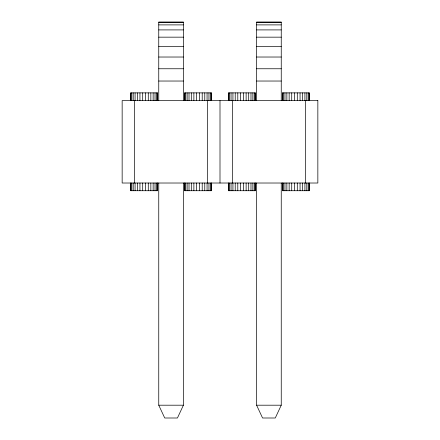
<?xml version="1.0" encoding="UTF-8"?>
<svg xmlns="http://www.w3.org/2000/svg" width="440" height="440" viewBox="0 0 440 440"><rect width="100%" height="100%" fill="white"/><g stroke="black" fill="none" stroke-linecap="round" stroke-linejoin="round"><path stroke-width="0.66" d="M183.403 183.018L183.403 405.196L177.436 418L164.72 418L158.752 405.196L158.752 183.018M281.248 183.018L281.248 405.196L275.281 418L262.565 418L256.597 405.196L256.597 183.018M158.752 22.325L183.403 22.325M256.597 22.325L281.248 22.325M158.752 24.888L183.403 24.888M256.597 24.888L281.248 24.888M158.752 29.909L183.403 29.909M256.597 29.909L281.248 29.909M158.752 37.163L183.403 37.163M256.597 37.163L281.248 37.163M158.752 46.332L183.403 46.332M256.597 46.332L281.248 46.332M158.752 57.024L183.403 57.024M256.597 57.024L281.248 57.024M158.752 68.761L183.403 68.761M256.597 68.761L281.248 68.761M158.752 81.032L183.403 81.032M256.597 81.032L281.248 81.032M158.752 405.196L183.403 405.196M256.597 405.196L281.248 405.196M309.37 100.584L309.37 92.879L282.403 92.879L282.403 100.584M309.37 183.018L309.37 190.724L282.403 190.724L282.403 183.018M309.073 92.879L309.073 100.584M309.073 183.018L309.073 190.724M308.204 92.879L308.204 100.584M308.204 183.018L308.204 190.724M306.796 92.879L306.796 100.584M306.796 183.018L306.796 190.724M305.498 100.584L305.498 183.018M304.909 92.879L304.909 100.584M304.909 183.018L304.909 190.724M302.627 92.879L302.627 100.584M302.627 183.018L302.627 190.724M300.053 92.879L300.053 100.584M300.053 183.018L300.053 190.724M297.297 92.879L297.297 100.584M297.297 183.018L297.297 190.724M294.476 92.879L294.476 100.584M294.476 183.018L294.476 190.724M291.72 92.879L291.72 100.584M291.72 183.018L291.72 190.724M289.146 92.879L289.146 100.584M289.146 183.018L289.146 190.724M286.864 92.879L286.864 100.584M286.864 183.018L286.864 190.724M284.977 92.879L284.977 100.584M284.977 183.018L284.977 190.724M283.569 92.879L283.569 100.584M283.569 183.018L283.569 190.724M282.7 92.879L282.7 100.584M282.7 183.018L282.7 190.724M281.248 100.584L281.248 22L256.597 22L256.597 100.584M255.442 100.584L255.442 92.879L228.476 92.879L228.476 100.584M255.442 183.018L255.442 190.724L228.476 190.724L228.476 183.018M255.145 92.879L255.145 100.584M255.145 183.018L255.145 190.724M254.276 92.879L254.276 100.584M254.276 183.018L254.276 190.724M252.863 92.879L252.863 100.584M252.863 183.018L252.863 190.724M250.982 92.879L250.982 100.584M250.982 183.018L250.982 190.724M248.699 92.879L248.699 100.584M248.699 183.018L248.699 190.724M246.125 92.879L246.125 100.584M246.125 183.018L246.125 190.724M243.364 92.879L243.364 100.584M243.364 183.018L243.364 190.724M240.548 92.879L240.548 100.584M240.548 183.018L240.548 190.724M237.793 92.879L237.793 100.584M237.793 183.018L237.793 190.724M235.219 92.879L235.219 100.584M235.219 183.018L235.219 190.724M232.936 92.879L232.936 100.584M232.936 183.018L232.936 190.724M232.348 100.584L232.348 183.018M231.049 92.879L231.049 100.584M231.049 183.018L231.049 190.724M229.642 92.879L229.642 100.584M229.642 183.018L229.642 190.724M228.767 92.879L228.767 100.584M228.767 183.018L228.767 190.724M220 100.584L220 183.018M211.525 100.584L211.525 92.879L184.558 92.879L184.558 100.584M211.525 183.018L211.525 190.724L184.558 190.724L184.558 183.018M211.233 92.879L211.233 100.584M211.233 183.018L211.233 190.724M210.359 92.879L210.359 100.584M210.359 183.018L210.359 190.724M208.951 92.879L208.951 100.584M208.951 183.018L208.951 190.724M207.653 100.584L207.653 183.018M207.064 92.879L207.064 100.584M207.064 183.018L207.064 190.724M204.781 92.879L204.781 100.584M204.781 183.018L204.781 190.724M202.208 92.879L202.208 100.584M202.208 183.018L202.208 190.724M199.452 92.879L199.452 100.584M199.452 183.018L199.452 190.724M196.636 92.879L196.636 100.584M196.636 183.018L196.636 190.724M193.875 92.879L193.875 100.584M193.875 183.018L193.875 190.724M191.301 92.879L191.301 100.584M191.301 183.018L191.301 190.724M189.019 92.879L189.019 100.584M189.019 183.018L189.019 190.724M187.138 92.879L187.138 100.584M187.138 183.018L187.138 190.724M185.724 92.879L185.724 100.584M185.724 183.018L185.724 190.724M184.855 92.879L184.855 100.584M184.855 183.018L184.855 190.724M183.403 100.584L183.403 22L158.752 22L158.752 100.584M157.597 100.584L157.597 92.879L130.631 92.879L130.631 100.584M157.597 183.018L157.597 190.724L130.631 190.724L130.631 183.018M157.3 92.879L157.3 100.584M157.3 183.018L157.3 190.724M156.431 92.879L156.431 100.584M156.431 183.018L156.431 190.724M155.023 92.879L155.023 100.584M155.023 183.018L155.023 190.724M153.137 92.879L153.137 100.584M153.137 183.018L153.137 190.724M150.854 92.879L150.854 100.584M150.854 183.018L150.854 190.724M148.28 92.879L148.28 100.584M148.28 183.018L148.28 190.724M145.524 92.879L145.524 100.584M145.524 183.018L145.524 190.724M142.703 92.879L142.703 100.584M142.703 183.018L142.703 190.724M139.947 92.879L139.947 100.584M139.947 183.018L139.947 190.724M137.374 92.879L137.374 100.584M137.374 183.018L137.374 190.724M135.091 92.879L135.091 100.584M135.091 183.018L135.091 190.724M134.503 100.584L134.503 183.018M133.204 92.879L133.204 100.584M133.204 183.018L133.204 190.724M131.797 92.879L131.797 100.584M131.797 183.018L131.797 190.724M130.928 92.879L130.928 100.584M130.928 183.018L130.928 190.724M317.845 100.584L122.155 100.584L122.155 183.018L317.845 183.018L317.845 100.584"/></g></svg>
